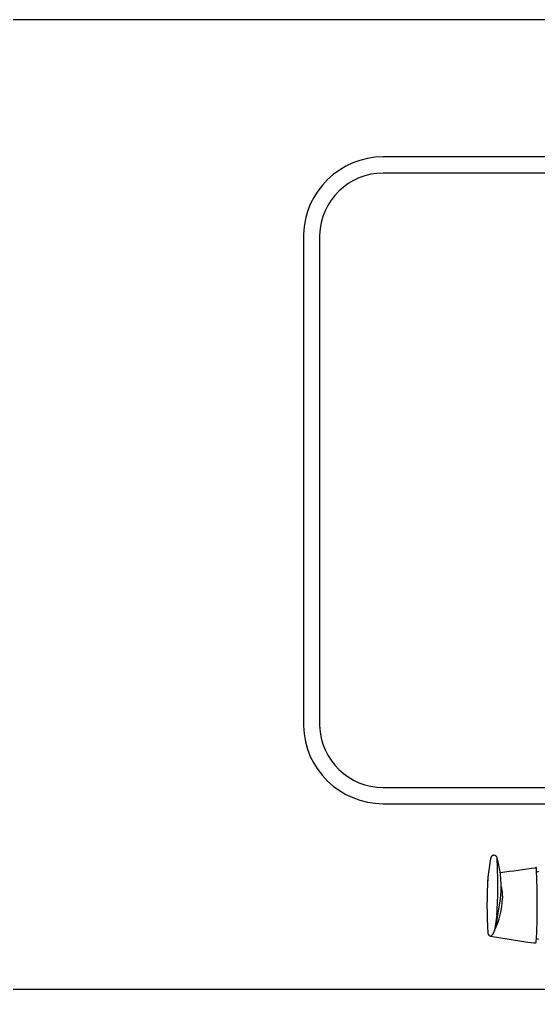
# Model space of a CAD drawing. Header units: millimetres. Extents: x -4036 to 14155, y 855 to 10011.
# Drawn here: x 8298 to 8619, y 5883 to 6483 of the extents above; entities that cross this region are included whole.
import ezdxf

# ---------------------------------------------------------------- set-up
doc = ezdxf.new("R2010")
doc.units = ezdxf.units.MM

# ---------------------------------------------------------------- blocks, each defined once
blk = doc.blocks.new('fr1')
at = {"color": 0, "linetype": 'ByBlock'}
for p, q in [((90.77, 438.19), (-210.3, 438.19)), ((90.77, 428.19), (-210.3, 428.19)), ((-259.74, 390.13), (-259.74, 86.26)), ((-249.74, 390.13), (-249.75, 86.54)), ((130.22, 86.54), (130.22, 390.13)), ((140.24, 87.66), (140.22, 390.13)), ((-210.3, 48.19), (90.77, 48.19)), ((-210.3, 38.19), (90.77, 38.19))]:
    blk.add_line(p, q, dxfattribs=at)
for radius in [35, 30, 20]:
    blk.add_circle((-70.76, 353.19), radius)
for centre, radius, start, end in [((-210.3, 388.73), 49.46, 90, 178.38137), ((90.77, 388.73), 49.46, 1.61863, 90), ((-210.3, 388.73), 39.46, 90, 178.38137), ((90.77, 388.73), 39.46, 1.61863, 90), ((-210.3, 87.66), 49.46, 181.61863, 270), ((-210.3, 87.66), 39.46, 181.61863, 270), ((90.77, 87.66), 39.46, 270, 358.38137), ((90.77, 87.66), 49.46, 270, 358.38137)]:
    blk.add_arc(centre, radius, start, end)
at = {"color": 0, "linetype": 'ByBlock', "extrusion": (0, 0, -1)}
blk.add_ellipse((90.77, 87.66), major_axis=(49.46, 0), ratio=1, start_param=0, end_param=0.02825, dxfattribs=at)
blk = doc.blocks.new('grohe for kitchen top')
at = {"color": 0, "linetype": 'Continuous'}
for p, q in [((-42.08, 14.49), (-42.95, 8.69)), ((-39.73, -2.36), (-39.18, 1.33)), ((-40.13, -2.97), (-40.86, -7.84)), ((-42.13, -9.54), (-30.54, -11.36))]:
    blk.add_line(p, q, dxfattribs=at)
at = {"color": 0}
blk.add_lwpolyline([(-30.54, -11.36), (-28.77, -11.59, 0.058667), (-28.21, -11.6, 0.343198), (-27.97, -11.37, 1.190942)], format="xyb", dxfattribs=at)
at = {"color": 0, "linetype": 'Continuous'}
for centre, radius, start, end in [((-196.89, 6.25), 157.03, 356.6359, 3.095), ((-70.17, 5.98), 31.34, 351.4781, 16.1005), ((-255.64, 1671.09), 1674.99, 277.42722, 277.81039), ((-26.29, 5.97), 5.97, 107.7917, 109.2265), ((-237.68, 0.44), 209.93, 3.0583, 3.0859), ((-251.29, 0.45), 223.63, 356.9711, 2.864), ((-24.53, -0.01), 10.8, 104.6237, 107.7113), ((118.31, -0.39), 161.52, 176.8285, 182.9148), ((-27.32, 6.9), 15.73, 177.2412, 178.3119), ((-27.32, 6.9), 15.73, 173.4573, 176.7988), ((-62.77, 2.73), 24.32, 334.2565, 358.7165), ((-79.99, 3.15), 40.64, 344.3172, 352.2008), ((-24.46, 0.22), 11.03, 251.5938, 255.3327)]:
    blk.add_arc(centre, radius, start, end, dxfattribs=at)
at = {"color": 0}
for centre, radius, start, end in [((-41.77, -8.35), 1.25, 191.8163, 253.3987), ((-43.9, -6.91), 3.18, 303.9045, 342.9799)]:
    blk.add_arc(centre, radius, start, end, dxfattribs=at)
at = {"color": 0, "linetype": 'Continuous'}
for points, knots in [([(-40.07, 14.73), (-40.1, 14.82), (-40.15, 14.94), (-40.29, 15.14), (-40.46, 15.3), (-40.7, 15.42), (-40.98, 15.48), (-41.26, 15.46), (-41.52, 15.37), (-41.72, 15.23), (-41.85, 15.09), (-41.94, 14.95), (-42.01, 14.8), (-42.05, 14.64), (-42.07, 14.55), (-42.08, 14.49)], [0, 0, 0, 0, 0.118908, 0.179003, 0.242947, 0.313373, 0.388047, 0.463011, 0.534638, 0.600223, 0.659675, 0.715837, 0.771116, 0.883746, 1, 1, 1, 1]), ([(-27.93, 11.67), (-27.94, 11.68), (-27.95, 11.69), (-27.98, 11.73), (-28.03, 11.75), (-28.05, 11.74), (-28.06, 11.74)], [0, 0, 0, 0, 0.352716, 0.671567, 0.951087, 1, 1, 1, 1]), ([(-38.83, 5.76), (-38.83, 5.75), (-38.78, 5.54), (-38.67, 5.02), (-38.55, 4.16), (-38.46, 3.18), (-38.46, 2.51), (-38.46, 2.18)], [0.6855748, 0.6855748, 0.6855748, 0.6855748, 0.6875396, 0.7489543, 0.8356764, 0.9191003, 1, 1, 1, 1])]:
    blk.add_open_spline(points, degree=3, knots=knots, dxfattribs=at)

msp = doc.modelspace()

# ---------------------------------------------------------------- linework, layer by layer
at = {"color": 0}
msp.add_lwpolyline([(7822.16, 6482.81), (9562.16, 6482.81), (9562.16, 5882.81), (7822.16, 5882.81), (7822.16, 6482.81)], dxfattribs=at)

# ---------------------------------------------------------------- block references
msp.add_blockref('fr1', (8732.92, 5959.59), dxfattribs=at)
at = {"color": 0, "xscale": 2, "yscale": 2}
msp.add_blockref('grohe for kitchen top', (8673.16, 5934.93), dxfattribs=at)

doc.saveas('drawing.dxf')
